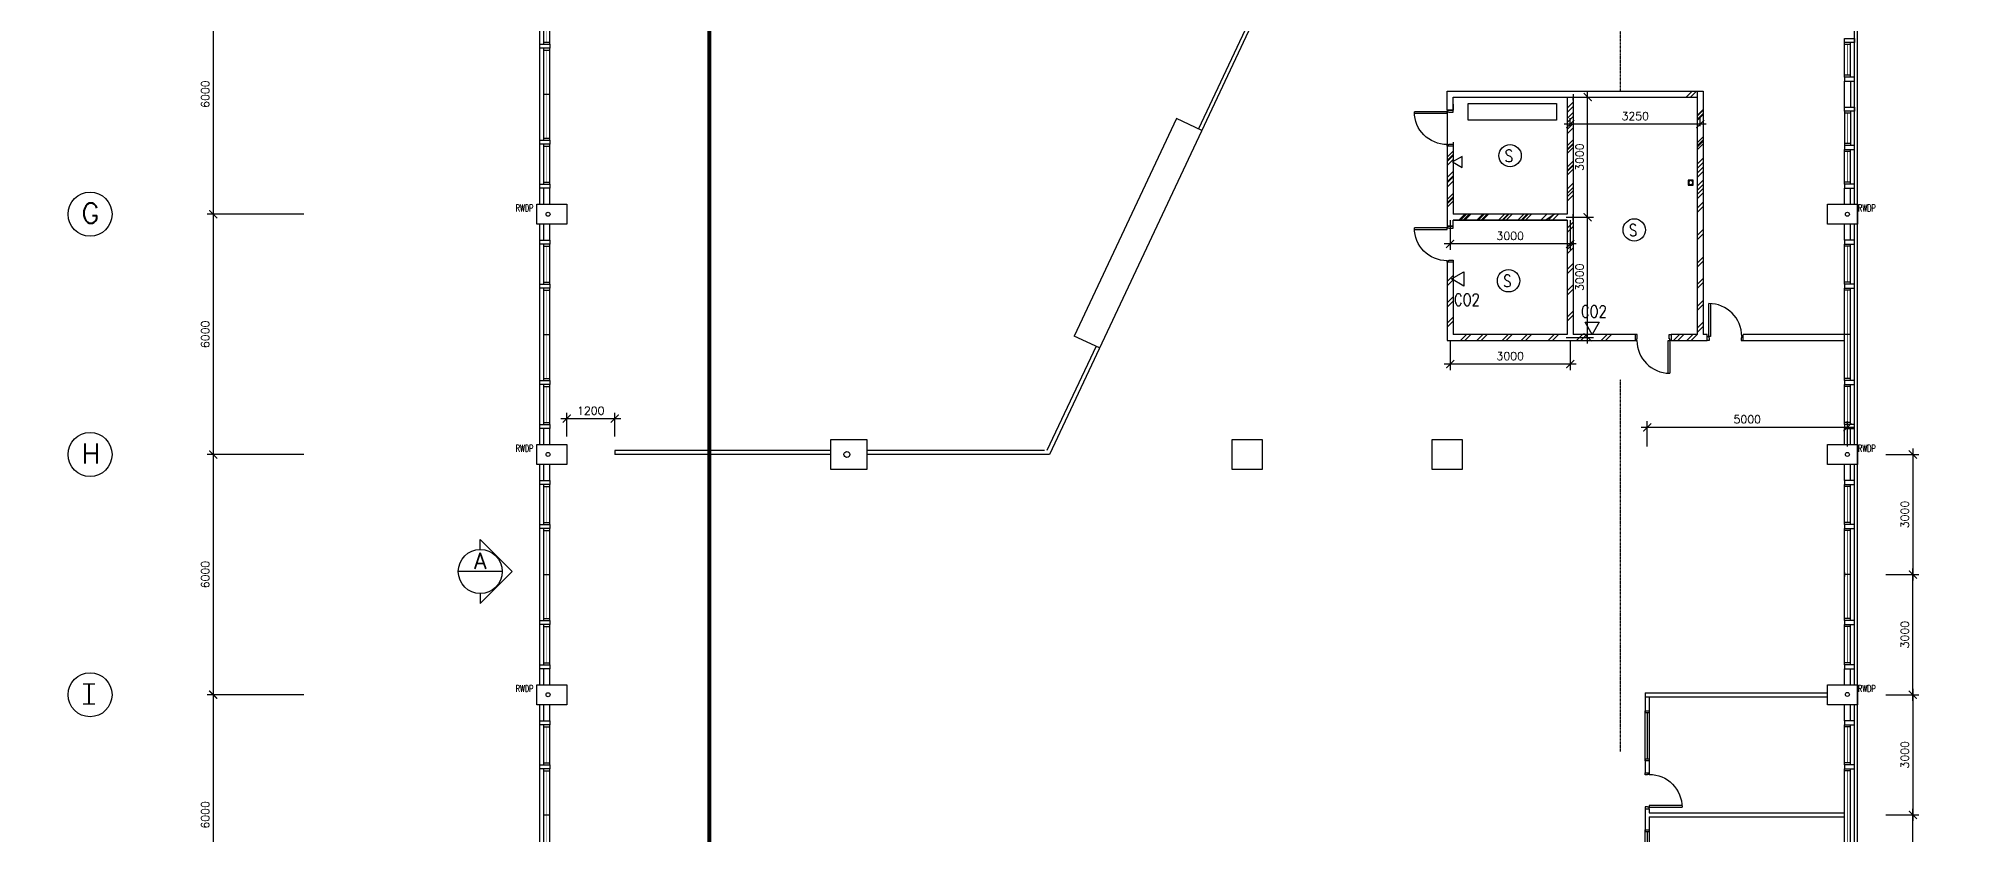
# Model space of a CAD drawing. Header units: feet. Extents: x 1407108 to 2957709, y -1501070 to -681589.
# Drawn here: x 1665760 to 1713887, y -811913 to -792037 of the extents above; entities that cross this region are included whole.
import ezdxf

# ---------------------------------------------------------------- set-up
doc = ezdxf.new("R2010")
doc.units = ezdxf.units.FT
doc.header["$LTSCALE"] = 13
doc.header["$MEASUREMENT"] = 0
for name, pattern in [('DASHDOT', [1, 0.5, -0.25, 0, -0.25]), ('DASHED', [0.75, 0.5, -0.25]), ('DIVIDE', [1.25, 0.5, -0.25, 0, -0.25, 0, -0.25])]:
    doc.linetypes.add(name, pattern=pattern)
doc.layers.get('0').update_dxf_attribs({"linetype": 'CONTINUOUS'})
for name, color, linetype in [('-FF', 240, 'CONTINUOUS'), ('AR', 7, 'CONTINUOUS'), ('COL', 3, 'CONTINUOUS'), ('DIM', 7, 'CONTINUOUS'), ('DR', 7, 'CONTINUOUS'), ('FIT', 5, 'CONTINUOUS'), ('GRID-T', 7, 'CONTINUOUS'), ('hatch', 7, 'CONTINUOUS'), ('LINE', 7, 'CONTINUOUS'), ('partition', 7, 'CONTINUOUS'), ('PIPE', 5, 'DIVIDE'), ('PL', 5, 'CONTINUOUS'), ('RWDP', 145, 'CONTINUOUS'), ('stair', 7, 'CONTINUOUS'), ('T25', 7, 'CONTINUOUS'), ('WALL', 2, 'CONTINUOUS'), ('WIN', 5, 'CONTINUOUS')]:
    doc.layers.add(name, color=color, linetype=linetype)
doc.styles.add('E', font='ROMANS.SHX', dxfattribs={"width": 0.9})
doc.styles.add('ROMANS', font='romans')
doc.styles.get("Standard").update_dxf_attribs({"font": 'ROMANS.SHX'})
doc.dimstyles.new('STANDARD$0', dxfattribs={"dimscale": 0, "dimtxt": 8, "dimasz": 6, "dimexe": 1, "dimexo": 1, "dimgap": 3, "dimtad": 1, "dimdec": 0, "dimlfac": -1, "dimrnd": 1, "dimzin": 0, "dimdsep": 46, "dimtxsty": 'Standard', "dimcen": 0, "dimclrd": 5, "dimclre": 250, "dimadec": 0, "dimazin": 0, "dimtfac": 1, "dimtdec": 4, "dimtofl": 0, "dimtmove": 0, "dimatfit": 3, "dimfxl": 1, "dimtolj": 1, "dimtzin": 0, "dimarcsym": 0})

# ---------------------------------------------------------------- blocks, each defined once
blk = doc.blocks.new('FD2')
at = {"layer": 'LINE', "linetype": 'Continuous'}
for points in [[(100, 1200), (100, 1250), (0, 1250), (0, 1200)], [(100, 0), (100, 50), (0, 50), (0, 0)]]:
    blk.add_lwpolyline(points, close=True, dxfattribs=at)
at = {"layer": 'LINE', "color": 5, "linetype": 'Continuous'}
for points in [[(0, 1200), (0, 50)], [(100, 50), (100, 1200)]]:
    blk.add_lwpolyline(points, dxfattribs=at)
at = {"layer": 'LINE', "color": 1, "linetype": 'Continuous'}
blk.add_lwpolyline([(50, 50), (50, 1200)], dxfattribs=at)
blk = doc.blocks.new('FG2')
at = {"layer": 'LINE', "linetype": 'Continuous', "xscale": -1, "rotation": 180}
blk.add_blockref('FD2', (0, 0), dxfattribs=at)
blk = doc.blocks.new('_ARCHTICK')
at = {"color": 0, "linetype": 'ByBlock', "const_width": 0.15}
blk.add_lwpolyline([(-0.5, -0.5), (0.5, 0.5)], dxfattribs=at)
blk = doc.blocks.new('*D310')
at = {"layer": 'DIM', "color": 7, "lineweight": -2, "transparency": 16777216}
for p, q in [((1672387, -790424), (1669976, -790424)), ((1670126, -790274), (1670126, -796574)), ((1672387, -796424), (1669976, -796424))]:
    blk.add_line(p, q, dxfattribs=at)
at = {"layer": 'DIM', "color": 7, "lineweight": -2, "transparency": 16777216, "xscale": 200, "yscale": 200, "zscale": 200}
for p, rotation in [((1670126, -790424), 90), ((1670126, -796424), 270)]:
    blk.add_blockref('_ARCHTICK', p, dxfattribs=dict(at, rotation=rotation))
at = {"layer": 'DIM', "color": 7, "transparency": 16777216, "insert": (1669926, -793424), "char_height": 200, "attachment_point": 5, "rotation": 90, "style": 'ROMANS'}
blk.add_mtext('\\A1;6000', dxfattribs=at)
blk = doc.blocks.new('*D311')
at = {"layer": 'DIM', "color": 7, "lineweight": -2, "transparency": 16777216}
for p, q in [((1672387, -796424), (1669976, -796424)), ((1670126, -796274), (1670126, -802574)), ((1672387, -802424), (1669976, -802424))]:
    blk.add_line(p, q, dxfattribs=at)
at = {"layer": 'DIM', "color": 7, "lineweight": -2, "transparency": 16777216, "xscale": 200, "yscale": 200, "zscale": 200}
for p, rotation in [((1670126, -796424), 90), ((1670126, -802424), 270)]:
    blk.add_blockref('_ARCHTICK', p, dxfattribs=dict(at, rotation=rotation))
at = {"layer": 'DIM', "color": 7, "transparency": 16777216, "insert": (1669926, -799424), "char_height": 200, "attachment_point": 5, "rotation": 90, "style": 'ROMANS'}
blk.add_mtext('\\A1;6000', dxfattribs=at)
blk = doc.blocks.new('*D312')
at = {"layer": 'DIM', "color": 7, "lineweight": -2, "transparency": 16777216}
for p, q in [((1672387, -802424), (1669976, -802424)), ((1670126, -802274), (1670126, -808574)), ((1672387, -808424), (1669976, -808424))]:
    blk.add_line(p, q, dxfattribs=at)
at = {"layer": 'DIM', "color": 7, "lineweight": -2, "transparency": 16777216, "xscale": 200, "yscale": 200, "zscale": 200}
for p, rotation in [((1670126, -802424), 90), ((1670126, -808424), 270)]:
    blk.add_blockref('_ARCHTICK', p, dxfattribs=dict(at, rotation=rotation))
at = {"layer": 'DIM', "color": 7, "transparency": 16777216, "insert": (1669926, -805424), "char_height": 200, "attachment_point": 5, "rotation": 90, "style": 'ROMANS'}
blk.add_mtext('\\A1;6000', dxfattribs=at)
blk = doc.blocks.new('*D313')
at = {"layer": 'DIM', "color": 7, "lineweight": -2, "transparency": 16777216}
for p, q in [((1671520, -808424), (1669976, -808424)), ((1670126, -808274), (1670126, -814574)), ((1671520, -814424), (1669976, -814424))]:
    blk.add_line(p, q, dxfattribs=at)
at = {"layer": 'DIM', "color": 7, "lineweight": -2, "transparency": 16777216, "xscale": 200, "yscale": 200, "zscale": 200}
for p, rotation in [((1670126, -808424), 90), ((1670126, -814424), 270)]:
    blk.add_blockref('_ARCHTICK', p, dxfattribs=dict(at, rotation=rotation))
at = {"layer": 'DIM', "color": 7, "transparency": 16777216, "insert": (1669926, -811424), "char_height": 200, "attachment_point": 5, "rotation": 90, "style": 'ROMANS'}
blk.add_mtext('\\A1;6000', dxfattribs=at)
blk = doc.blocks.new('*D326')
at = {"layer": 'stair', "color": 7, "lineweight": -2, "transparency": 16777216}
for p, q in [((1711918, -802424), (1712747, -802424)), ((1712597, -802274), (1712597, -805574)), ((1711918, -805424), (1712747, -805424))]:
    blk.add_line(p, q, dxfattribs=at)
at = {"layer": 'stair', "color": 7, "lineweight": -2, "transparency": 16777216, "xscale": 200, "yscale": 200, "zscale": 200}
for p, rotation in [((1712597, -802424), 90), ((1712597, -805424), 270)]:
    blk.add_blockref('_ARCHTICK', p, dxfattribs=dict(at, rotation=rotation))
at = {"layer": 'stair', "color": 7, "transparency": 16777216, "insert": (1712397, -803924), "char_height": 200, "attachment_point": 5, "rotation": 90, "style": 'ROMANS'}
blk.add_mtext('\\A1;3000', dxfattribs=at)
blk = doc.blocks.new('*D327')
at = {"layer": 'stair', "color": 7, "lineweight": -2, "transparency": 16777216}
for p, q in [((1711918, -805424), (1712747, -805424)), ((1712597, -808574), (1712597, -805274)), ((1711918, -808424), (1712747, -808424))]:
    blk.add_line(p, q, dxfattribs=at)
at = {"layer": 'stair', "color": 7, "lineweight": -2, "transparency": 16777216, "xscale": 200, "yscale": 200, "zscale": 200}
for p, rotation in [((1712597, -805424), 90), ((1712597, -808424), 270)]:
    blk.add_blockref('_ARCHTICK', p, dxfattribs=dict(at, rotation=rotation))
at = {"layer": 'stair', "color": 7, "transparency": 16777216, "insert": (1712397, -806924), "char_height": 200, "attachment_point": 5, "rotation": 90, "style": 'ROMANS'}
blk.add_mtext('\\A1;3000', dxfattribs=at)
blk = doc.blocks.new('d900-1b1')
at = {"layer": 'DR'}
for p, q in [((40, 100), (40, 920)), ((80, 919), (80, 100)), ((0, 0), (0, 100)), ((0, 100), (40, 100)), ((50, 0), (0, 0)), ((80, 100), (40, 100)), ((40, 100), (40, 60)), ((40, 60), (50, 60)), ((50, 60), (50, 0)), ((860, 60), (850, 60)), ((850, 60), (850, 0)), ((850, 0), (900, 0)), ((860, 100), (860, 60)), ((900, 100), (860, 100)), ((900, 0), (900, 100))]:
    blk.add_line(p, q, dxfattribs=at)
blk.add_arc((40, 100), 820, 0, 90, dxfattribs=at)
blk = doc.blocks.new('*D328')
at = {"layer": 'stair', "color": 7, "lineweight": -2, "transparency": 16777216}
for p, q in [((1705810, -801746), (1711110, -801746)), ((1705960, -802224), (1705960, -801596)), ((1710960, -802224), (1710960, -801596))]:
    blk.add_line(p, q, dxfattribs=at)
at = {"layer": 'stair', "color": 7, "lineweight": -2, "transparency": 16777216, "xscale": 200, "yscale": 200, "zscale": 200, "rotation": 180}
blk.add_blockref('_ARCHTICK', (1705960, -801746), dxfattribs=at)
at = {"layer": 'stair', "color": 7, "lineweight": -2, "transparency": 16777216, "xscale": 200, "yscale": 200, "zscale": 200}
blk.add_blockref('_ARCHTICK', (1710960, -801746), dxfattribs=at)
at = {"layer": 'stair', "color": 7, "transparency": 16777216, "insert": (1708460, -801546), "char_height": 200, "attachment_point": 5, "style": 'ROMANS'}
blk.add_mtext('\\A1;5000', dxfattribs=at)
blk = doc.blocks.new('*D329')
at = {"layer": 'stair', "color": 7, "lineweight": -2, "transparency": 16777216}
for p, q in [((1711918, -808424), (1712747, -808424)), ((1712597, -808274), (1712597, -811574)), ((1711918, -811424), (1712747, -811424))]:
    blk.add_line(p, q, dxfattribs=at)
at = {"layer": 'stair', "color": 7, "lineweight": -2, "transparency": 16777216, "xscale": 200, "yscale": 200, "zscale": 200}
for p, rotation in [((1712597, -808424), 90), ((1712597, -811424), 270)]:
    blk.add_blockref('_ARCHTICK', p, dxfattribs=dict(at, rotation=rotation))
at = {"layer": 'stair', "color": 7, "transparency": 16777216, "insert": (1712397, -809924), "char_height": 200, "attachment_point": 5, "rotation": 90, "style": 'ROMANS'}
blk.add_mtext('\\A1;3000', dxfattribs=at)
blk = doc.blocks.new('*D330')
at = {"layer": 'stair', "color": 7, "lineweight": -2, "transparency": 16777216}
for p, q in [((1712597, -814574), (1712597, -811274)), ((1711918, -811424), (1712747, -811424)), ((1711918, -814424), (1712747, -814424))]:
    blk.add_line(p, q, dxfattribs=at)
at = {"layer": 'stair', "color": 7, "lineweight": -2, "transparency": 16777216, "xscale": 200, "yscale": 200, "zscale": 200}
for p, rotation in [((1712597, -811424), 90), ((1712597, -814424), 270)]:
    blk.add_blockref('_ARCHTICK', p, dxfattribs=dict(at, rotation=rotation))
at = {"layer": 'stair', "color": 7, "transparency": 16777216, "insert": (1712397, -812924), "char_height": 200, "attachment_point": 5, "rotation": 90, "style": 'ROMANS'}
blk.add_mtext('\\A1;3000', dxfattribs=at)
blk = doc.blocks.new('*D565')
at = {"layer": 'DIM', "color": 7, "linetype": 'Continuous', "lineweight": -2, "transparency": 16777216}
for p, q in [((1703933, -793499), (1704620, -793499)), ((1704470, -796649), (1704470, -793349)), ((1703933, -796499), (1704620, -796499))]:
    blk.add_line(p, q, dxfattribs=at)
at = {"layer": 'DIM', "color": 7, "linetype": 'Continuous', "lineweight": -2, "transparency": 16777216, "xscale": 200, "yscale": 200, "zscale": 200}
for p, rotation in [((1704470, -793499), 90), ((1704470, -796499), 270)]:
    blk.add_blockref('_ARCHTICK', p, dxfattribs=dict(at, rotation=rotation))
at = {"layer": 'DIM', "color": 7, "linetype": 'Continuous', "transparency": 16777216, "insert": (1704270, -794999), "char_height": 200, "attachment_point": 5, "rotation": 90, "style": 'ROMANS'}
blk.add_mtext('\\A1;3000', dxfattribs=at)
blk = doc.blocks.new('*D567')
at = {"layer": 'DIM', "color": 7, "linetype": 'Continuous', "lineweight": -2, "transparency": 16777216}
for p, q in [((1701035, -796574), (1701035, -797316)), ((1704035, -796574), (1704035, -797316)), ((1704185, -797166), (1700885, -797166))]:
    blk.add_line(p, q, dxfattribs=at)
at = {"layer": 'DIM', "color": 7, "linetype": 'Continuous', "lineweight": -2, "transparency": 16777216, "xscale": 200, "yscale": 200, "zscale": 200, "rotation": 180}
blk.add_blockref('_ARCHTICK', (1701035, -797166), dxfattribs=at)
at = {"layer": 'DIM', "color": 7, "linetype": 'Continuous', "lineweight": -2, "transparency": 16777216, "xscale": 200, "yscale": 200, "zscale": 200}
blk.add_blockref('_ARCHTICK', (1704035, -797166), dxfattribs=at)
at = {"layer": 'DIM', "color": 7, "linetype": 'Continuous', "transparency": 16777216, "insert": (1702535, -796966), "char_height": 200, "attachment_point": 5, "style": 'ROMANS'}
blk.add_mtext('\\A1;3000', dxfattribs=at)
blk = doc.blocks.new('100FT')
at = {"layer": 'PIPE', "linetype": 'Continuous'}
blk.add_circle((0, 0), 50, dxfattribs=at)
blk = doc.blocks.new('A$C7CE3714C')
at = {"layer": 'FIT'}
blk.add_lwpolyline([(0, 0), (126, 0), (126, 126), (0, 126)], close=True, dxfattribs=at)
at = {"layer": 'FIT', "xscale": -1}
blk.add_blockref('100FT', (63, 66), dxfattribs=at)
blk = doc.blocks.new('DR-900-B')
at = {"layer": 'DR'}
for p, q in [((0, 900), (-150, 900)), ((-150, 900), (-150, 860)), ((-150, 860), (-110, 860)), ((-110, 860), (-110, 850)), ((-110, 850), (0, 850)), ((0, 850), (0, 900)), ((-150, 40), (-970, 40)), ((-969, 80), (-150, 80)), ((-150, 80), (-150, 40)), ((-150, 40), (-110, 40)), ((-150, 0), (-150, 40)), ((0, 0), (-150, 0)), ((-110, 50), (0, 50)), ((-110, 40), (-110, 50)), ((0, 50), (0, 0))]:
    blk.add_line(p, q, dxfattribs=at)
blk.add_arc((-150, 40), 820, 90, 180, dxfattribs=at)
blk = doc.blocks.new('*D562')
at = {"layer": 'DIM', "color": 7, "linetype": 'Continuous', "lineweight": -2, "transparency": 16777216}
for p, q in [((1704470, -799649), (1704470, -796349)), ((1703933, -796499), (1704620, -796499)), ((1703933, -799499), (1704620, -799499))]:
    blk.add_line(p, q, dxfattribs=at)
at = {"layer": 'DIM', "color": 7, "linetype": 'Continuous', "lineweight": -2, "transparency": 16777216, "xscale": 200, "yscale": 200, "zscale": 200}
for p, rotation in [((1704470, -796499), 90), ((1704470, -799499), 270)]:
    blk.add_blockref('_ARCHTICK', p, dxfattribs=dict(at, rotation=rotation))
at = {"layer": 'DIM', "color": 7, "linetype": 'Continuous', "transparency": 16777216, "insert": (1704270, -797999), "char_height": 200, "attachment_point": 5, "rotation": 90, "style": 'ROMANS'}
blk.add_mtext('\\A1;3000', dxfattribs=at)
blk = doc.blocks.new('*D563')
at = {"layer": 'DIM', "color": 7, "linetype": 'Continuous', "lineweight": -2, "transparency": 16777216}
for p, q in [((1704035, -794227), (1704035, -794023)), ((1707285, -794227), (1707285, -794023)), ((1707435, -794173), (1703885, -794173))]:
    blk.add_line(p, q, dxfattribs=at)
at = {"layer": 'DIM', "color": 7, "linetype": 'Continuous', "lineweight": -2, "transparency": 16777216, "xscale": 200, "yscale": 200, "zscale": 200, "rotation": 180}
blk.add_blockref('_ARCHTICK', (1704035, -794173), dxfattribs=at)
at = {"layer": 'DIM', "color": 7, "linetype": 'Continuous', "lineweight": -2, "transparency": 16777216, "xscale": 200, "yscale": 200, "zscale": 200}
blk.add_blockref('_ARCHTICK', (1707285, -794173), dxfattribs=at)
at = {"layer": 'DIM', "color": 7, "linetype": 'Continuous', "transparency": 16777216, "insert": (1705660, -793973), "char_height": 200, "attachment_point": 5, "style": 'ROMANS'}
blk.add_mtext('\\A1;3250', dxfattribs=at)
blk = doc.blocks.new('*D564')
at = {"layer": 'DIM', "color": 7, "linetype": 'Continuous', "lineweight": -2, "transparency": 16777216}
for p, q in [((1701035, -799574), (1701035, -800316)), ((1704035, -799574), (1704035, -800316)), ((1704185, -800166), (1700885, -800166))]:
    blk.add_line(p, q, dxfattribs=at)
at = {"layer": 'DIM', "color": 7, "linetype": 'Continuous', "lineweight": -2, "transparency": 16777216, "xscale": 200, "yscale": 200, "zscale": 200, "rotation": 180}
blk.add_blockref('_ARCHTICK', (1701035, -800166), dxfattribs=at)
at = {"layer": 'DIM', "color": 7, "linetype": 'Continuous', "lineweight": -2, "transparency": 16777216, "xscale": 200, "yscale": 200, "zscale": 200}
blk.add_blockref('_ARCHTICK', (1704035, -800166), dxfattribs=at)
at = {"layer": 'DIM', "color": 7, "linetype": 'Continuous', "transparency": 16777216, "insert": (1702535, -799966), "char_height": 200, "attachment_point": 5, "style": 'ROMANS'}
blk.add_mtext('\\A1;3000', dxfattribs=at)
blk = doc.blocks.new('CO2')
at = {"layer": '-FF'}
blk.add_lwpolyline([(-306, -176), (-306, 176), (0, 0)], close=True, dxfattribs=at)
blk = doc.blocks.new('SMOKE DETECTOR')
at = {"layer": '-FF'}
blk.add_circle((0, 0), 280, dxfattribs=at)
at = {"layer": '-FF', "color": 3, "style": 'E', "width": 0.8}
blk.add_text('S', height=300, dxfattribs=at).set_placement((-132, -156))
blk = doc.blocks.new('*D671')
at = {"layer": 'WALL', "color": 7, "linetype": 'Continuous', "lineweight": -2, "transparency": 16777216}
for p, q in [((1680310, -801530), (1678810, -801530)), ((1678960, -801974), (1678960, -801380)), ((1680160, -801974), (1680160, -801380))]:
    blk.add_line(p, q, dxfattribs=at)
at = {"layer": 'WALL', "color": 7, "linetype": 'Continuous', "lineweight": -2, "transparency": 16777216, "xscale": 200, "yscale": 200, "zscale": 200, "rotation": 180}
blk.add_blockref('_ARCHTICK', (1678960, -801530), dxfattribs=at)
at = {"layer": 'WALL', "color": 7, "linetype": 'Continuous', "lineweight": -2, "transparency": 16777216, "xscale": 200, "yscale": 200, "zscale": 200}
blk.add_blockref('_ARCHTICK', (1680160, -801530), dxfattribs=at)
at = {"layer": 'WALL', "color": 7, "linetype": 'Continuous', "transparency": 16777216, "insert": (1679560, -801330), "char_height": 200, "attachment_point": 5, "style": 'ROMANS'}
blk.add_mtext('\\A1;1200', dxfattribs=at)

msp = doc.modelspace()

# ---------------------------------------------------------------- linework, layer by layer
at = {"layer": '-FF', "color": 13, "ltscale": 0.1}
for p, q in [((1701488.3, -793660), (1703690, -793660)), ((1701488.3, -794072.7), (1701488.3, -793660)), ((1703690, -794072.7), (1701488.3, -794072.7)), ((1703690, -793660), (1703690, -794072.7))]:
    msp.add_line(p, q, dxfattribs=at)
at = {"layer": '-FF'}
msp.add_lwpolyline([(1701333, -795256), (1701333, -794980.8), (1701094.7, -795118.4)], close=True, dxfattribs=at)
at = {"color": 9}
for p, q in [((1678285.2, -796174.1), (1678285.2, -790674.1)), ((1711135.2, -796174.1), (1711135.2, -790674.1)), ((1678285.2, -802174.1), (1678285.2, -796674.1)), ((1711135.2, -802174.1), (1711135.2, -796674.1)), ((1678285.2, -808174.1), (1678285.2, -802674.1)), ((1711135.2, -808174.1), (1711135.2, -802674.1)), ((1678285.2, -814174.1), (1678285.2, -808674.1)), ((1711135.2, -814174.1), (1711135.2, -808674.1))]:
    msp.add_line(p, q, dxfattribs=at)
at = {"layer": 'AR', "color": 4, "linetype": 'DASHDOT'}
msp.add_line((1705293.8, -809840.1), (1705293.8, -800550.3), dxfattribs=at)
at = {"layer": 'AR', "color": 3, "linetype": 'Continuous'}
for p, q in [((1676799.2, -804797.4), (1676799.2, -804550.5)), ((1676799.2, -805897.4), (1676799.2, -806144.4))]:
    msp.add_line(p, q, dxfattribs=at)
at = {"layer": 'AR', "color": 3}
for p in [(1676799.2, -804550.5), (1676799.2, -806144.4)]:
    msp.add_line(p, (1677596.2, -805347.4), dxfattribs=at)
at = {"layer": 'AR', "color": 2}
msp.add_line((1677349.2, -805347.4), (1676249.2, -805347.4), dxfattribs=at)
at = {"layer": 'AR', "color": 4, "linetype": 'DASHDOT'}
msp.add_lwpolyline([(1705293.8, -793349.1), (1705293.8, -787449.1), (1710293.8, -787449.1), (1710293.8, -780749.2)], dxfattribs=at)
at = {"layer": 'AR', "color": 3, "linetype": 'Continuous'}
msp.add_circle((1676799.2, -805347.4), 550, dxfattribs=at)
at = {"layer": 'COL'}
for points in [[(1678210.2, -796174.1), (1678960.2, -796174.1), (1678960.2, -796674.1), (1678210.2, -796674.1)], [(1711210.2, -796674.1), (1710460.2, -796674.1), (1710460.2, -796174.1), (1711210.2, -796174.1)], [(1678210.2, -802174.1), (1678960.2, -802174.1), (1678960.2, -802674.1), (1678210.2, -802674.1)], [(1685560.2, -802049.1), (1686460.2, -802049.1), (1686460.2, -802799.1), (1685560.2, -802799.1)], [(1695585.2, -802049.1), (1696335.2, -802049.1), (1696335.2, -802799.1), (1695585.2, -802799.1)], [(1700585.2, -802049.1), (1701335.2, -802049.1), (1701335.2, -802799.1), (1700585.2, -802799.1)], [(1711210.2, -802674.1), (1710460.2, -802674.1), (1710460.2, -802174.1), (1711210.2, -802174.1)], [(1678210.2, -808174.1), (1678960.2, -808174.1), (1678960.2, -808674.1), (1678210.2, -808674.1)], [(1711210.2, -808674.1), (1710460.2, -808674.1), (1710460.2, -808174.1), (1711210.2, -808174.1)]]:
    msp.add_lwpolyline(points, close=True, dxfattribs=at)
at = {"layer": 'GRID-T', "color": 3}
for p, q in [((1666875.5, -808149.3), (1667171.1, -808149.3)), ((1666875.5, -808652.2), (1667171.1, -808652.2))]:
    msp.add_line(p, q, dxfattribs=at)
at = {"layer": 'GRID-T', "color": 7}
for centre in [(1667047.6, -796424.1), (1667047.6, -802424.1), (1667047.6, -808424.1)]:
    msp.add_circle(centre, 550, dxfattribs=at)
at = {"layer": 'hatch', "color": 1}
for p, q in [((1706932.7, -793499.1), (1707082.7, -793349.1)), ((1707038.8, -793499.1), (1707188.8, -793349.1)), ((1703960.2, -793774.9), (1704110.2, -793624.9)), ((1703960.2, -793881), (1704110.2, -793731)), ((1703960.2, -794031.1), (1704110.2, -793881.1)), ((1703960.2, -794137.1), (1704110.2, -793987.1)), ((1707210.2, -793956.1), (1707360.2, -793806.1)), ((1707210.2, -793974.9), (1707360.2, -793824.9)), ((1707210.2, -794062.1), (1707360.2, -793912.1)), ((1707210.2, -794080.9), (1707360.2, -793930.9)), ((1703960.2, -794308.7), (1704110.2, -794158.7)), ((1703960.2, -794414.7), (1704110.2, -794264.7)), ((1703960.2, -794717.3), (1704110.2, -794567.3)), ((1707210.2, -794642.3), (1707360.2, -794492.3)), ((1707210.2, -794712.7), (1707360.2, -794562.7)), ((1700960.2, -795002.4), (1701110.2, -794852.4)), ((1700960.2, -795081.7), (1701110.2, -794931.7)), ((1700960.2, -795104.8), (1701110.2, -794954.8)), ((1703960.2, -794804.8), (1704110.2, -794654.8)), ((1703960.2, -794823.4), (1704110.2, -794673.4)), ((1703960.2, -794910.9), (1704110.2, -794760.9)), ((1707210.2, -794748.4), (1707360.2, -794598.4)), ((1707210.2, -794818.8), (1707360.2, -794668.8)), ((1707210.2, -795176.1), (1707360.2, -795026.1)), ((1700960.2, -795210.9), (1701110.2, -795060.9)), ((1700960.2, -795509.4), (1701110.2, -795359.4)), ((1700960.2, -795615.5), (1701110.2, -795465.5)), ((1700960.2, -795638.6), (1701110.2, -795488.6)), ((1703960.2, -795251.1), (1704110.2, -795101.1)), ((1703960.2, -795338.6), (1704110.2, -795188.6)), ((1703960.2, -795357.1), (1704110.2, -795207.1)), ((1703960.2, -795444.6), (1704110.2, -795294.6)), ((1707210.2, -795282.1), (1707360.2, -795132.1)), ((1707210.2, -795399), (1707360.2, -795249)), ((1707210.2, -795505), (1707360.2, -795355)), ((1700960.2, -795744.6), (1701110.2, -795594.6)), ((1700960.2, -796057.9), (1701110.2, -795907.9)), ((1700960.2, -796141.8), (1701110.2, -795991.8)), ((1700960.2, -796163.9), (1701110.2, -796013.9)), ((1703960.2, -795799.5), (1704110.2, -795649.5)), ((1703960.2, -795905.6), (1704110.2, -795755.6)), ((1703960.2, -795991.8), (1704110.2, -795841.8)), ((1703960.2, -796097.9), (1704110.2, -795947.9)), ((1707210.2, -795724.5), (1707360.2, -795574.5)), ((1707210.2, -795830.6), (1707360.2, -795680.6)), ((1707210.2, -795932.7), (1707360.2, -795782.7)), ((1707210.2, -796038.8), (1707360.2, -795888.8)), ((1700960.2, -796247.9), (1701110.2, -796097.9)), ((1701251.8, -796574.1), (1701401.8, -796424.1)), ((1701296.3, -796574.1), (1701446.3, -796424.1)), ((1701357.9, -796574.1), (1701507.9, -796424.1)), ((1701402.3, -796574.1), (1701552.3, -796424.1)), ((1701704.8, -796574.1), (1701854.8, -796424.1)), ((1701732.8, -796574.1), (1701882.8, -796424.1)), ((1701810.9, -796574.1), (1701960.9, -796424.1)), ((1701838.9, -796574.1), (1701988.9, -796424.1)), ((1702243.6, -796574.1), (1702393.6, -796424.1)), ((1702331.5, -796574.1), (1702481.5, -796424.1)), ((1702349.7, -796574.1), (1702499.7, -796424.1)), ((1702437.5, -796574.1), (1702587.5, -796424.1)), ((1702724.6, -796574.1), (1702874.6, -796424.1)), ((1702812.5, -796574.1), (1702962.5, -796424.1)), ((1702830.7, -796574.1), (1702980.7, -796424.1)), ((1702918.5, -796574.1), (1703068.5, -796424.1)), ((1703302.7, -796574.1), (1703452.7, -796424.1)), ((1703408.8, -796574.1), (1703633.8, -796424.1)), ((1703484.4, -796574.1), (1703634.4, -796424.1)), ((1703590.4, -796574.1), (1703740.4, -796424.1)), ((1707210.2, -796273.5), (1707360.2, -796123.5)), ((1707210.2, -796379.6), (1707360.2, -796229.6)), ((1703960.2, -796774.9), (1704110.2, -796624.9)), ((1703960.2, -796881), (1704110.2, -796731)), ((1707210.2, -796956.1), (1707360.2, -796806.1)), ((1707210.2, -797062.1), (1707360.2, -796912.1)), ((1703960.2, -797308.7), (1704110.2, -797158.7)), ((1703960.2, -797414.7), (1704110.2, -797264.7)), ((1703960.2, -797804.8), (1704110.2, -797654.8)), ((1703960.2, -797910.9), (1704110.2, -797760.9)), ((1707210.2, -797642.3), (1707360.2, -797492.3)), ((1707210.2, -797748.4), (1707360.2, -797598.4)), ((1700960.2, -798104.8), (1701110.2, -797954.8)), ((1700960.2, -798210.9), (1701110.2, -798060.9)), ((1703960.2, -798338.6), (1704110.2, -798188.6)), ((1703960.2, -798444.6), (1704110.2, -798294.6)), ((1707210.2, -798176.1), (1707360.2, -798026.1)), ((1707210.2, -798282.1), (1707360.2, -798132.1)), ((1700960.2, -798638.6), (1701110.2, -798488.6)), ((1700960.2, -798744.6), (1701110.2, -798594.6)), ((1703960.2, -798991.8), (1704110.2, -798841.8)), ((1707210.2, -798724.5), (1707360.2, -798574.5)), ((1707210.2, -798830.6), (1707360.2, -798680.6)), ((1700960.2, -799141.8), (1701110.2, -798991.8)), ((1700960.2, -799247.9), (1701110.2, -799097.9)), ((1703960.2, -799097.9), (1704110.2, -798947.9)), ((1707210.2, -799273.5), (1707360.2, -799123.5)), ((1707210.2, -799379.6), (1707360.2, -799229.6)), ((1701296.3, -799574.1), (1701446.3, -799424.1)), ((1701402.3, -799574.1), (1701552.3, -799424.1)), ((1701704.8, -799574.1), (1701854.8, -799424.1)), ((1701810.9, -799574.1), (1701960.9, -799424.1)), ((1702331.5, -799574.1), (1702481.5, -799424.1)), ((1702437.5, -799574.1), (1702587.5, -799424.1)), ((1702812.5, -799574.1), (1702962.5, -799424.1)), ((1702918.5, -799574.1), (1703068.5, -799424.1)), ((1703484.4, -799574.1), (1703634.4, -799424.1)), ((1703590.4, -799574.1), (1703740.4, -799424.1)), ((1704190.2, -799574.1), (1704340.2, -799424.1)), ((1704296.3, -799574.1), (1704446.3, -799424.1)), ((1704808.8, -799574.1), (1704958.8, -799424.1)), ((1704914.9, -799574.1), (1705064.9, -799424.1)), ((1706618.4, -799574.1), (1706768.4, -799424.1)), ((1706724.4, -799574.1), (1706874.4, -799424.1)), ((1706952.6, -799574.1), (1707102.6, -799424.1)), ((1707058.6, -799574.1), (1707208.6, -799424.1))]:
    msp.add_line(p, q, dxfattribs=at)
at = {"layer": 'LINE', "color": 8, "linetype": 'Continuous'}
msp.add_line((1711210.2, -814174.1), (1711210.2, -790674.1), dxfattribs=at)
at = {"layer": 'LINE', "color": 5, "linetype": 'Continuous'}
msp.add_lwpolyline([(1700960.2, -793864.1), (1700960.2, -794684.1)], dxfattribs=at)
at = {"layer": 'partition'}
for p, q in [((1695976.4, -791674.1), (1694742.4, -794294.1)), ((1696058.3, -791712.6), (1691026.4, -802424.1)), ((1694193.3, -794036.2), (1691642.2, -799466.8)), ((1694826.9, -794333.8), (1694193.3, -794036.2)), ((1692185.8, -799722.1), (1690960.2, -802324.1)), ((1692275.8, -799764.4), (1691642.2, -799466.8)), ((1685560.2, -802324.1), (1680160.2, -802324.1)), ((1680160.2, -802324.1), (1680160.2, -802424.1)), ((1685560.2, -802424.1), (1680160.2, -802424.1)), ((1690894.1, -802324.1), (1686460.2, -802324.1)), ((1691026.4, -802424.1), (1686460.2, -802424.1)), ((1705910.2, -808374.1), (1710460.2, -808374.1)), ((1705910.2, -808374.1), (1705910.2, -808874.1)), ((1705910.2, -808474.1), (1710460.2, -808474.1)), ((1706010.2, -808474.1), (1706010.2, -808874.1)), ((1705910.2, -810024.1), (1705910.2, -810374.1)), ((1706010.2, -810024.1), (1706010.2, -810374.1)), ((1705910.2, -811274.1), (1705910.2, -811849.1)), ((1706010.2, -811374.1), (1710885.2, -811374.1)), ((1706010.2, -811474.1), (1706010.2, -811849.1)), ((1706010.2, -811474.1), (1710885.2, -811474.1))]:
    msp.add_line(p, q, dxfattribs=at)
at = {"layer": 'partition', "color": 7}
msp.add_line((1710885.2, -805374.1), (1710885.2, -805474.1), dxfattribs=at)
at = {"layer": 'partition'}
msp.add_lwpolyline([(1706010.2, -811274.1), (1706010.2, -811374.1)], dxfattribs=at)
at = {"layer": 'PL', "color": 33, "linetype": 'DASHED', "const_width": 100}
for points in [[(1612104.3, -847288.2), (1682522.7, -847288.2), (1682522.7, -756912.6), (1612104.3, -756912.6)], [(1682522.7, -847288.2), (1753538, -847288.2), (1753538, -756912.6), (1682522.7, -756912.6)]]:
    msp.add_lwpolyline(points, close=True, dxfattribs=at)
at = {"layer": 'RWDP', "color": 142}
for centre in [(1678491.5, -796424.1), (1678491.5, -802424.1), (1678491.5, -808424.1)]:
    msp.add_circle(centre, 50, dxfattribs=at)
at = {"layer": 'RWDP', "color": 142, "linetype": 'Continuous'}
for centre in [(1710960.2, -796424.1), (1710960.2, -802424.1), (1710960.2, -808417)]:
    msp.add_circle(centre, 50, dxfattribs=at)
at = {"layer": 'RWDP', "color": 11}
msp.add_circle((1685960.2, -802424.1), 75, dxfattribs=at)
at = {"layer": 'WALL'}
for p, q in [((1710885.2, -793749.1), (1710885.2, -793099.1)), ((1711035.2, -793099.1), (1711035.2, -793749.1)), ((1700960.2, -793824.1), (1700960.2, -793349.1)), ((1700960.2, -793349.1), (1707360.2, -793349.1)), ((1701110.2, -793724.1), (1701110.2, -793499.1)), ((1701110.2, -793499.1), (1706810.2, -793499.1)), ((1701210.2, -793499.1), (1706810.2, -793499.1)), ((1703960.2, -793499.1), (1703960.2, -796424.1)), ((1703960.2, -793574.1), (1703960.2, -796424.1)), ((1704110.2, -793424.1), (1704110.2, -793574.1)), ((1704110.2, -793424.1), (1704110.2, -793574.1)), ((1704110.2, -793574.1), (1704110.2, -793499.1)), ((1704110.2, -793499.1), (1704110.2, -796424.1)), ((1704110.2, -793574.1), (1704110.2, -796424.1)), ((1706810.2, -793499.1), (1707210.2, -793499.1)), ((1707210.2, -793349.1), (1707210.2, -796424.1)), ((1707210.2, -793499.1), (1707210.2, -799424.1)), ((1707210.2, -793574.1), (1707210.2, -796424.1)), ((1707360.2, -793349.1), (1707360.2, -796574.1)), ((1707360.2, -793349.1), (1707360.2, -799424.1)), ((1700960.2, -793824.1), (1701110.2, -793824.1)), ((1701110.2, -793674.1), (1701110.2, -793824.1)), ((1701110.2, -793824.1), (1701110.2, -793674.1)), ((1701110.2, -793674.1), (1701110.2, -793824.1)), ((1700960.2, -794624.1), (1700960.2, -796424.1)), ((1700960.2, -794724.1), (1700960.2, -796724.1)), ((1701110.2, -794624.1), (1701110.2, -796424.1)), ((1701110.2, -794724.1), (1701110.2, -796424.1)), ((1678385.2, -796174.1), (1678385.2, -795774.1)), ((1678535.2, -796174.1), (1678535.2, -795774.1)), ((1710885.2, -796174.1), (1710885.2, -795774.1)), ((1711035.2, -796174.1), (1711035.2, -795774.1)), ((1703960.2, -796424.1), (1701110.2, -796424.1)), ((1703960.2, -796424.1), (1701110.2, -796424.1)), ((1704110.2, -796424.1), (1704110.2, -796574.1)), ((1704110.2, -796424.1), (1704110.2, -796574.1)), ((1704110.2, -796574.1), (1704110.2, -796424.1)), ((1678385.2, -797074.1), (1678385.2, -796674.1)), ((1678535.2, -797074.1), (1678535.2, -796674.1)), ((1700960.2, -796724.1), (1701110.2, -796724.1)), ((1703960.2, -796574.1), (1701110.2, -796574.1)), ((1701110.2, -796724.1), (1701110.2, -796574.1)), ((1703960.2, -796574.1), (1703960.2, -799424.1)), ((1704110.2, -796574.1), (1704110.2, -799424.1)), ((1707210.2, -796574.1), (1707210.2, -799424.1)), ((1710885.2, -797074.1), (1710885.2, -796674.1)), ((1711035.2, -797074.1), (1711035.2, -796674.1)), ((1700960.2, -797624.1), (1700960.2, -799574.1)), ((1701110.2, -797624.1), (1701110.2, -799424.1)), ((1703960.2, -799424.1), (1701110.2, -799424.1)), ((1705660.2, -799424.1), (1704110.2, -799424.1)), ((1707210.2, -799424.1), (1706560.2, -799424.1)), ((1707460.2, -799424.1), (1707360.2, -799424.1)), ((1707460.2, -799574.1), (1707460.2, -799424.1)), ((1710885.2, -799424.1), (1708360.2, -799424.1)), ((1708360.2, -799574.1), (1708360.2, -799424.1)), ((1678385.2, -802174.1), (1678385.2, -801774.1)), ((1678535.2, -802174.1), (1678535.2, -801774.1)), ((1710885.2, -802174.1), (1710885.2, -801774.1)), ((1711035.2, -802174.1), (1711035.2, -801774.1)), ((1678385.2, -803074.1), (1678385.2, -802674.1)), ((1678535.2, -803074.1), (1678535.2, -802674.1)), ((1710885.2, -803074.1), (1710885.2, -802674.1)), ((1711035.2, -803074.1), (1711035.2, -802674.1)), ((1678385.2, -808174.1), (1678385.2, -807774.1)), ((1678535.2, -808174.1), (1678535.2, -807774.1)), ((1710885.2, -808174.1), (1710885.2, -807774.1)), ((1711035.2, -808174.1), (1711035.2, -807774.1)), ((1678385.2, -809074.1), (1678385.2, -808674.1)), ((1678535.2, -809074.1), (1678535.2, -808674.1)), ((1710885.2, -809074.1), (1710885.2, -808674.1)), ((1711035.2, -809074.1), (1711035.2, -808674.1))]:
    msp.add_line(p, q, dxfattribs=at)
at = {"layer": 'WALL', "linetype": 'Continuous'}
for p, q in [((1701110.2, -796574.1), (1703960.2, -796574.1)), ((1700960.2, -799574.1), (1705660.2, -799574.1)), ((1706560.2, -799574.1), (1707460.2, -799574.1)), ((1708360.2, -799574.1), (1710885.2, -799574.1))]:
    msp.add_line(p, q, dxfattribs=at)
at = {"layer": 'WALL'}
for points in [[(1711135.2, -792136.6), (1710885.2, -792136.6), (1710885.2, -792036.6), (1711135.2, -792036.6)], [(1678285.2, -792174.1), (1678535.2, -792174.1), (1678535.2, -792274.1), (1678285.2, -792274.1)], [(1711135.2, -792999.1), (1710885.2, -792999.1), (1710885.2, -793099.1), (1711135.2, -793099.1)], [(1711135.2, -793849.1), (1710885.2, -793849.1), (1710885.2, -793749.1), (1711135.2, -793749.1)], [(1678285.2, -794574.1), (1678535.2, -794574.1), (1678535.2, -794674.1), (1678285.2, -794674.1)], [(1711135.2, -794711.6), (1710885.2, -794711.6), (1710885.2, -794811.6), (1711135.2, -794811.6)], [(1678285.2, -795674.1), (1678535.2, -795674.1), (1678535.2, -795774.1), (1678285.2, -795774.1)], [(1711135.2, -795674.1), (1710885.2, -795674.1), (1710885.2, -795774.1), (1711135.2, -795774.1)], [(1678285.2, -797074.1), (1678535.2, -797074.1), (1678535.2, -797174.1), (1678285.2, -797174.1)], [(1711135.2, -797074.1), (1710885.2, -797074.1), (1710885.2, -797174.1), (1711135.2, -797174.1)], [(1678285.2, -798174.1), (1678535.2, -798174.1), (1678535.2, -798274.1), (1678285.2, -798274.1)], [(1711135.2, -798174.1), (1710885.2, -798174.1), (1710885.2, -798274.1), (1711135.2, -798274.1)], [(1678285.2, -800574.1), (1678535.2, -800574.1), (1678535.2, -800674.1), (1678285.2, -800674.1)], [(1711135.2, -800574.1), (1710885.2, -800574.1), (1710885.2, -800674.1), (1711135.2, -800674.1)], [(1678285.2, -801674.1), (1678535.2, -801674.1), (1678535.2, -801774.1), (1678285.2, -801774.1)], [(1711135.2, -801674.1), (1710885.2, -801674.1), (1710885.2, -801774.1), (1711135.2, -801774.1)], [(1678285.2, -803074.1), (1678535.2, -803074.1), (1678535.2, -803174.1), (1678285.2, -803174.1)], [(1711135.2, -803074.1), (1710885.2, -803074.1), (1710885.2, -803174.1), (1711135.2, -803174.1)], [(1678285.2, -804174.1), (1678535.2, -804174.1), (1678535.2, -804274.1), (1678285.2, -804274.1)], [(1711135.2, -804174.1), (1710885.2, -804174.1), (1710885.2, -804274.1), (1711135.2, -804274.1)], [(1678285.2, -806574.1), (1678535.2, -806574.1), (1678535.2, -806674.1), (1678285.2, -806674.1)], [(1711135.2, -806574.1), (1710885.2, -806574.1), (1710885.2, -806674.1), (1711135.2, -806674.1)], [(1678285.2, -807674.1), (1678535.2, -807674.1), (1678535.2, -807774.1), (1678285.2, -807774.1)], [(1711135.2, -807674.1), (1710885.2, -807674.1), (1710885.2, -807774.1), (1711135.2, -807774.1)], [(1678285.2, -809074.1), (1678535.2, -809074.1), (1678535.2, -809174.1), (1678285.2, -809174.1)], [(1711135.2, -809074.1), (1710885.2, -809074.1), (1710885.2, -809174.1), (1711135.2, -809174.1)], [(1678285.2, -810174.1), (1678535.2, -810174.1), (1678535.2, -810274.1), (1678285.2, -810274.1)], [(1711135.2, -810174.1), (1710885.2, -810174.1), (1710885.2, -810274.1), (1711135.2, -810274.1)]]:
    msp.add_lwpolyline(points, close=True, dxfattribs=at)
at = {"layer": 'WIN'}
for p, q in [((1678385.2, -792174.1), (1678385.2, -791174.1)), ((1678535.2, -792174.1), (1678535.2, -791174.1)), ((1678385.2, -792124.1), (1678535.2, -792124.1)), ((1710885.2, -792999.1), (1710885.2, -792136.6)), ((1711035.2, -792999.1), (1711035.2, -792136.6)), ((1678385.2, -794574.1), (1678385.2, -792274.1)), ((1678385.2, -792324.1), (1678535.2, -792324.1)), ((1678535.2, -794574.1), (1678535.2, -792274.1)), ((1711035.2, -792186.6), (1710885.2, -792186.6)), ((1711035.2, -792949.1), (1710885.2, -792949.1)), ((1678385.2, -793424.1), (1678535.2, -793424.1)), ((1710885.2, -793849.1), (1710885.2, -794711.6)), ((1711035.2, -793899.1), (1710885.2, -793899.1)), ((1711035.2, -793849.1), (1711035.2, -794711.6)), ((1678385.2, -794524.1), (1678535.2, -794524.1)), ((1678385.2, -795674.1), (1678385.2, -794674.1)), ((1678385.2, -794724.1), (1678535.2, -794724.1)), ((1678535.2, -795674.1), (1678535.2, -794674.1)), ((1711035.2, -794661.6), (1710885.2, -794661.6)), ((1710885.2, -795674.1), (1710885.2, -794811.6)), ((1711035.2, -794861.6), (1710885.2, -794861.6)), ((1711035.2, -795674.1), (1711035.2, -794811.6)), ((1678385.2, -795624.1), (1678535.2, -795624.1)), ((1711035.2, -795624.1), (1710885.2, -795624.1)), ((1678385.2, -798174.1), (1678385.2, -797174.1)), ((1678385.2, -797224.1), (1678535.2, -797224.1)), ((1678535.2, -798174.1), (1678535.2, -797174.1)), ((1710885.2, -798174.1), (1710885.2, -797174.1)), ((1711035.2, -797224.1), (1710885.2, -797224.1)), ((1711035.2, -798174.1), (1711035.2, -797174.1)), ((1678385.2, -798124.1), (1678535.2, -798124.1)), ((1678385.2, -800574.1), (1678385.2, -798274.1)), ((1678385.2, -798324.1), (1678535.2, -798324.1)), ((1678535.2, -800574.1), (1678535.2, -798274.1)), ((1711035.2, -798124.1), (1710885.2, -798124.1)), ((1710885.2, -800574.1), (1710885.2, -798274.1)), ((1711035.2, -798324.1), (1710885.2, -798324.1)), ((1711035.2, -800574.1), (1711035.2, -798274.1)), ((1678385.2, -799424.1), (1678535.2, -799424.1)), ((1711035.2, -799424.1), (1710885.2, -799424.1)), ((1678385.2, -800524.1), (1678535.2, -800524.1)), ((1678385.2, -801674.1), (1678385.2, -800674.1)), ((1678385.2, -800724.1), (1678535.2, -800724.1)), ((1678535.2, -801674.1), (1678535.2, -800674.1)), ((1711035.2, -800524.1), (1710885.2, -800524.1)), ((1710885.2, -801674.1), (1710885.2, -800674.1)), ((1711035.2, -800724.1), (1710885.2, -800724.1)), ((1711035.2, -801674.1), (1711035.2, -800674.1)), ((1678385.2, -801624.1), (1678535.2, -801624.1)), ((1711035.2, -801624.1), (1710885.2, -801624.1)), ((1678385.2, -804174.1), (1678385.2, -803174.1)), ((1678385.2, -803224.1), (1678535.2, -803224.1)), ((1678535.2, -804174.1), (1678535.2, -803174.1)), ((1710885.2, -804174.1), (1710885.2, -803174.1)), ((1711035.2, -803224.1), (1710885.2, -803224.1)), ((1711035.2, -804174.1), (1711035.2, -803174.1)), ((1678385.2, -804124.1), (1678535.2, -804124.1)), ((1711035.2, -804124.1), (1710885.2, -804124.1)), ((1678385.2, -806574.1), (1678385.2, -804274.1)), ((1678385.2, -804324.1), (1678535.2, -804324.1)), ((1678535.2, -806574.1), (1678535.2, -804274.1)), ((1710885.2, -806574.1), (1710885.2, -804274.1)), ((1711035.2, -804324.1), (1710885.2, -804324.1)), ((1711035.2, -806574.1), (1711035.2, -804274.1)), ((1678385.2, -805424.1), (1678535.2, -805424.1)), ((1711035.2, -805424.1), (1710885.2, -805424.1)), ((1678385.2, -806524.1), (1678535.2, -806524.1)), ((1711035.2, -806524.1), (1710885.2, -806524.1)), ((1678385.2, -807674.1), (1678385.2, -806674.1)), ((1678385.2, -806724.1), (1678535.2, -806724.1)), ((1678535.2, -807674.1), (1678535.2, -806674.1)), ((1710885.2, -807674.1), (1710885.2, -806674.1)), ((1711035.2, -806724.1), (1710885.2, -806724.1)), ((1711035.2, -807674.1), (1711035.2, -806674.1)), ((1678385.2, -807624.1), (1678535.2, -807624.1)), ((1711035.2, -807624.1), (1710885.2, -807624.1)), ((1678385.2, -810174.1), (1678385.2, -809174.1)), ((1678385.2, -809224.1), (1678535.2, -809224.1)), ((1678535.2, -810174.1), (1678535.2, -809174.1)), ((1710885.2, -810174.1), (1710885.2, -809174.1)), ((1711035.2, -809224.1), (1710885.2, -809224.1)), ((1711035.2, -810174.1), (1711035.2, -809174.1)), ((1678385.2, -810124.1), (1678535.2, -810124.1)), ((1678385.2, -812574.1), (1678385.2, -810274.1)), ((1678385.2, -810324.1), (1678535.2, -810324.1)), ((1678535.2, -812574.1), (1678535.2, -810274.1)), ((1711035.2, -810124.1), (1710885.2, -810124.1)), ((1710885.2, -812574.1), (1710885.2, -810274.1)), ((1711035.2, -810324.1), (1710885.2, -810324.1)), ((1711035.2, -812574.1), (1711035.2, -810274.1)), ((1678385.2, -811424.1), (1678535.2, -811424.1))]:
    msp.add_line(p, q, dxfattribs=at)
at = {"layer": 'WIN', "const_width": 10, "flags": 128}
for points in [[(1678460.2, -792124.1), (1678460.2, -791224.1)], [(1678460.2, -794524.1), (1678460.2, -792324.1)], [(1710960.2, -792186.6), (1710960.2, -792949.1)], [(1710960.2, -794661.6), (1710960.2, -793899.1)], [(1678460.2, -794724.1), (1678460.2, -795624.1)], [(1710960.2, -794861.6), (1710960.2, -795624.1)], [(1678460.2, -798124.1), (1678460.2, -797224.1)], [(1710960.2, -798124.1), (1710960.2, -797224.1)], [(1678460.2, -800524.1), (1678460.2, -798324.1)], [(1710960.2, -800524.1), (1710960.2, -798324.1)], [(1678460.2, -800724.1), (1678460.2, -801624.1)], [(1710960.2, -800724.1), (1710960.2, -801624.1)], [(1678460.2, -804124.1), (1678460.2, -803224.1)], [(1710960.2, -804124.1), (1710960.2, -803224.1)], [(1678460.2, -806524.1), (1678460.2, -804324.1)], [(1710960.2, -806524.1), (1710960.2, -804324.1)], [(1678460.2, -806724.1), (1678460.2, -807624.1)], [(1710960.2, -806724.1), (1710960.2, -807624.1)], [(1678460.2, -810124.1), (1678460.2, -809224.1)], [(1710960.2, -810124.1), (1710960.2, -809224.1)], [(1678460.2, -812524.1), (1678460.2, -810324.1)], [(1710960.2, -812524.1), (1710960.2, -810324.1)]]:
    msp.add_lwpolyline(points, dxfattribs=at)

# ---------------------------------------------------------------- block references
at = {"layer": '-FF'}
for p in [(1702531.2, -794961.6), (1705635.5, -796817.1), (1702494.7, -798084.8)]:
    msp.add_blockref('SMOKE DETECTOR', p, dxfattribs=at)
for p, rotation in [((1701069.7, -798040.5), 180), ((1704580.8, -799424.1), 270)]:
    msp.add_blockref('CO2', p, dxfattribs=dict(at, rotation=rotation))
at = {"layer": 'DR', "rotation": 359.9999999466392}
msp.add_blockref('d900-1b1', (1707460.2, -799574.1), dxfattribs=at)
at = {"layer": 'DR', "xscale": -1, "rotation": 270.0000000266804}
msp.add_blockref('d900-1b1', (1705910.2, -811274.1), dxfattribs=at)
at = {"layer": 'LINE', "linetype": 'Continuous'}
for p in [(1705910.2, -808824.1), (1705910.2, -811799.1)]:
    msp.add_blockref('FG2', p, dxfattribs=at)
at = {"layer": 'T25', "rotation": 180}
msp.add_blockref('A$C7CE3714C', (1707110.4, -795569.5), dxfattribs=at)
at = {"layer": 'WALL', "linetype": 'Continuous', "xscale": -1, "rotation": 180}
for p in [(1701110.2, -793824.1), (1701110.2, -796724.1)]:
    msp.add_blockref('DR-900-B', p, dxfattribs=at)
at = {"layer": 'WALL', "linetype": 'Continuous', "rotation": 90}
msp.add_blockref('DR-900-B', (1706560.2, -799424.1), dxfattribs=at)

# ---------------------------------------------------------------- texts
at = {"layer": '-FF', "color": 2, "style": 'ROMANS', "width": 0.8}
for p in [(1701129.9, -798708), (1704302.9, -799003.5)]:
    msp.add_text('CO2', height=300, dxfattribs=at).set_placement(p)
at = {"layer": 'AR', "color": 3, "style": 'ROMANS'}
msp.add_text('A', height=400, dxfattribs=at).set_placement((1676642.7, -805282.2))
at = {"layer": 'GRID-T', "color": 3, "style": 'ROMANS'}
for s, p in [('G', (1666832.4, -796649.9)), ('H', (1666832.4, -802649.9)), ('I', (1666929.7, -808649.9))]:
    msp.add_text(s, height=500, dxfattribs=at).set_placement(p)
at = {"layer": 'RWDP', "color": 142, "style": 'ROMANS', "width": 0.7}
for p in [(1677683.4, -796354.9), (1711225.7, -796354.9), (1677683.4, -802354.9), (1711225.7, -802354.9), (1677683.4, -808354.9), (1711225.7, -808354.9)]:
    msp.add_text('RWDP', height=170, dxfattribs=at).set_placement(p)

# ---------------------------------------------------------------- dimensions: what is measured, and where the dimension line sits
at = {"layer": 'DIM'}
for p1, p2, distance, picture, middle in [((1672537.4, -790424.1), (1672537.4, -796424.1), -2411.1, '*D310', (1669926.2, -793424.1)), ((1672537.4, -796424.1), (1672537.4, -802424.1), -2411.1, '*D311', (1669926.2, -799424.1)), ((1672537.4, -802424.1), (1672537.4, -808424.1), -2411.1, '*D312', (1669926.2, -805424.1)), ((1671669.8, -808424.1), (1671669.8, -814424.1), -1543.5, '*D313', (1669926.2, -811424.1))]:
    dim = msp.add_aligned_dim(p1=p1, p2=p2, distance=distance, dimstyle='STANDARD$0', override={"dimscale": 100, "dimtxt": 2, "dimasz": 2, "dimexe": 1.5, "dimexo": 1.5, "dimgap": 1, "dimtxsty": 'ROMANS', "dimblk": 'ARCHTICK', "dimdle": 1.5, "dimclrd": 7, "dimclre": 7, "dimclrt": 7, "dimtdec": 0, "dimtmove": 2}, dxfattribs=at)
    dim.commit()
    dim.dimension.update_dxf_attribs({"geometry": picture, "text_midpoint": middle})
at = {"layer": 'DIM', "color": 5, "linetype": 'Continuous'}
for base, p1, p2, picture, middle in [((1704469.7, -793499.1), (1703782.5, -796499.1), (1703782.5, -793499.1), '*D565', (1704269.7, -794999.1)), ((1704469.7, -796499.1), (1703782.5, -799499.1), (1703782.5, -796499.1), '*D562', (1704269.7, -797999.1))]:
    dim = msp.add_linear_dim(base=base, p1=p1, p2=p2, angle=90, dimstyle='STANDARD$0', override={"dimscale": 100, "dimtxt": 2, "dimasz": 2, "dimexe": 1.5, "dimexo": 1.5, "dimgap": 1, "dimtxsty": 'ROMANS', "dimblk": 'ARCHTICK', "dimdle": 1.5, "dimclrd": 7, "dimclre": 7, "dimclrt": 7, "dimtdec": 0, "dimtmove": 2}, dxfattribs=at)
    dim.commit()
    dim.dimension.update_dxf_attribs({"geometry": picture, "text_midpoint": middle})
for base, p1, p2, picture, middle in [((1704035.2, -794172.7), (1707285.2, -794377.3), (1704035.2, -794377.3), '*D563', (1705660.2, -793972.7)), ((1701035.2, -797166.5), (1704035.2, -796424.1), (1701035.2, -796424.1), '*D567', (1702535.2, -796966.5)), ((1701035.2, -800166.5), (1704035.2, -799424.1), (1701035.2, -799424.1), '*D564', (1702535.2, -799966.5))]:
    dim = msp.add_linear_dim(base=base, p1=p1, p2=p2, dimstyle='STANDARD$0', override={"dimscale": 100, "dimtxt": 2, "dimasz": 2, "dimexe": 1.5, "dimexo": 1.5, "dimgap": 1, "dimtxsty": 'ROMANS', "dimblk": 'ARCHTICK', "dimdle": 1.5, "dimclrd": 7, "dimclre": 7, "dimclrt": 7, "dimtdec": 0, "dimtmove": 2}, dxfattribs=at)
    dim.commit()
    dim.dimension.update_dxf_attribs({"geometry": picture, "text_midpoint": middle})
at = {"layer": 'stair'}
dim = msp.add_linear_dim(base=(1710960.2, -801746), p1=(1705960.2, -802374.1), p2=(1710960.2, -802374.1), dimstyle='STANDARD$0', override={"dimscale": 100, "dimtxt": 2, "dimasz": 2, "dimexe": 1.5, "dimexo": 1.5, "dimgap": 1, "dimtxsty": 'ROMANS', "dimblk": 'ARCHTICK', "dimdle": 1.5, "dimclrd": 7, "dimclre": 7, "dimclrt": 7, "dimtdec": 0, "dimtmove": 2}, dxfattribs=at)
dim.commit()
dim.dimension.update_dxf_attribs({"geometry": '*D328', "text_midpoint": (1708460.2, -801546)})
for p1, p2, distance, picture, middle in [((1711767.6, -802424.1), (1711767.6, -805424.1), 829.3, '*D326', (1712396.9, -803924.1)), ((1711767.6, -808424.1), (1711767.6, -805424.1), -829.3, '*D327', (1712396.9, -806924.1)), ((1711767.6, -808424.1), (1711767.6, -811424.1), 829.3, '*D329', (1712396.9, -809924.1)), ((1711767.6, -814424.1), (1711767.6, -811424.1), -829.3, '*D330', (1712396.9, -812924.1))]:
    dim = msp.add_aligned_dim(p1=p1, p2=p2, distance=distance, dimstyle='STANDARD$0', override={"dimscale": 100, "dimtxt": 2, "dimasz": 2, "dimexe": 1.5, "dimexo": 1.5, "dimgap": 1, "dimtxsty": 'ROMANS', "dimblk": 'ARCHTICK', "dimdle": 1.5, "dimclrd": 7, "dimclre": 7, "dimclrt": 7, "dimtdec": 0, "dimtmove": 2}, dxfattribs=at)
    dim.commit()
    dim.dimension.update_dxf_attribs({"geometry": picture, "text_midpoint": middle})
at = {"layer": 'WALL', "color": 7, "linetype": 'Continuous'}
dim = msp.add_linear_dim(base=(1678960.2, -801529.6), p1=(1680160.2, -802124.2), p2=(1678960.2, -802124.2), dimstyle='STANDARD$0', override={"dimscale": 100, "dimtxt": 2, "dimasz": 2, "dimexe": 1.5, "dimexo": 1.5, "dimgap": 1, "dimtxsty": 'ROMANS', "dimblk": 'ARCHTICK', "dimdle": 1.5, "dimclrd": 7, "dimclre": 7, "dimclrt": 7, "dimtdec": 0, "dimtmove": 2}, dxfattribs=at)
dim.commit()
dim.dimension.update_dxf_attribs({"geometry": '*D671', "text_midpoint": (1679560.2, -801329.6)})

doc.saveas('drawing.dxf')
